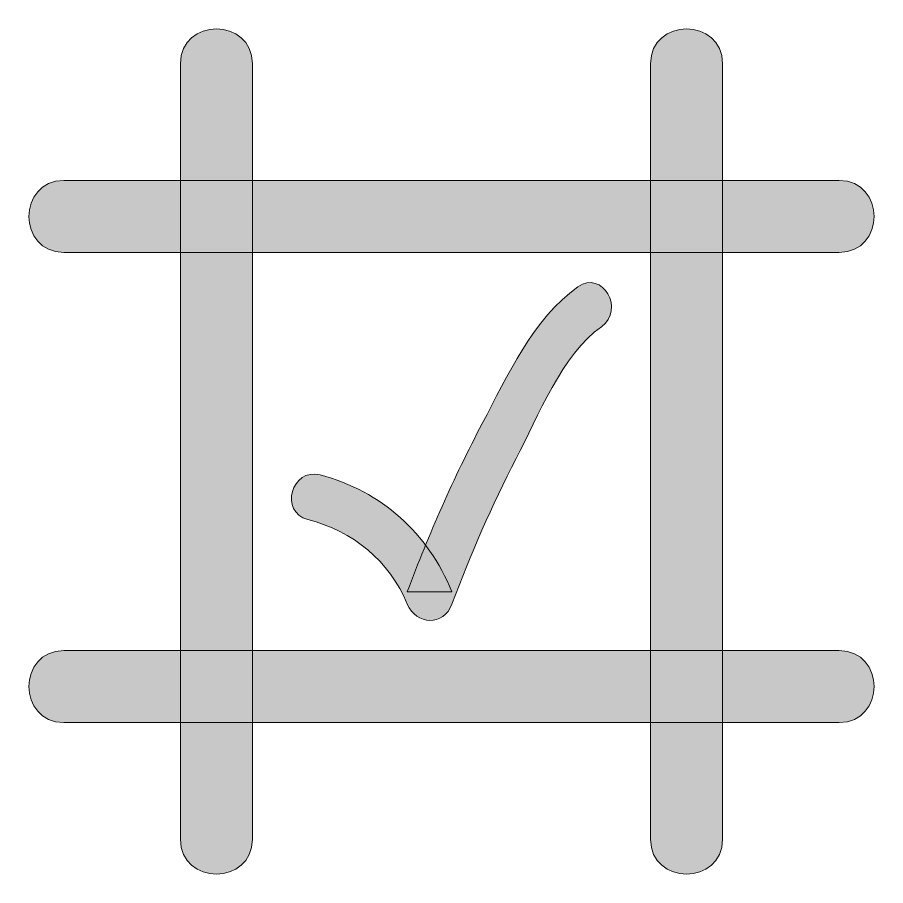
# Model space of a CAD drawing. Header units: inches. Extents: x 211 to 865, y -923 to -143.
# Drawn here: x 275.2 to 403.5, y -646.3 to -518.1 of the extents above; entities that cross this region are included whole.
import ezdxf

# ---------------------------------------------------------------- set-up
doc = ezdxf.new("R2010")
doc.units = ezdxf.units.IN
doc.header["$MEASUREMENT"] = 0
doc.layers.add('Layer 1', color=7, linetype='Continuous')

# ---------------------------------------------------------------- blocks, each defined once
blk = doc.blocks.new('block 17')
at = {"layer": 'Layer 1', "true_color": 0x040404}
h = blk.add_hatch(color=18, dxfattribs=at)
h.dxf.hatch_style = 2
edge = h.paths.add_edge_path()
edge.add_spline(control_points=[(282.09, -552.78), (320.27, -552.78), (358.45, -552.78), (396.63, -552.78), (403.47, -552.78), (403.48, -542.15), (396.63, -542.15), (358.45, -542.15), (320.27, -542.15), (282.09, -542.15), (275.24, -542.15), (275.23, -552.78), (282.09, -552.78), (282.09, -552.78), (282.09, -552.78), (282.09, -552.78)], knot_values=[0, 0, 0, 0, 1, 1, 1, 2, 2, 2, 3, 3, 3, 4, 4, 4, 5, 5, 5, 5], degree=3, periodic=1)
at = {"layer": 'Layer 1', "lineweight": 0}
blk.add_open_spline([(282.09, -552.78), (320.27, -552.78), (358.45, -552.78), (396.63, -552.78), (403.47, -552.78), (403.48, -542.15), (396.63, -542.15), (358.45, -542.15), (320.27, -542.15), (282.09, -542.15), (275.24, -542.15), (275.23, -552.78), (282.09, -552.78), (282.09, -552.78), (282.09, -552.78), (282.09, -552.78)], degree=3, knots=[0, 0, 0, 0, 1, 1, 1, 2, 2, 2, 3, 3, 3, 4, 4, 4, 5, 5, 5, 5], dxfattribs=at)
blk = doc.blocks.new('block 18')
at = {"layer": 'Layer 1', "true_color": 0x040404}
h = blk.add_hatch(color=18, dxfattribs=at)
h.dxf.hatch_style = 2
edge = h.paths.add_edge_path()
edge.add_spline(control_points=[(282.09, -622.23), (320.27, -622.23), (358.45, -622.23), (396.63, -622.23), (403.47, -622.23), (403.48, -611.6), (396.63, -611.6), (358.45, -611.6), (320.27, -611.6), (282.09, -611.6), (275.24, -611.6), (275.23, -622.23), (282.09, -622.23), (282.09, -622.23), (282.09, -622.23), (282.09, -622.23)], knot_values=[0, 0, 0, 0, 1, 1, 1, 2, 2, 2, 3, 3, 3, 4, 4, 4, 5, 5, 5, 5], degree=3, periodic=1)
at = {"layer": 'Layer 1', "lineweight": 0}
blk.add_open_spline([(282.09, -622.23), (320.27, -622.23), (358.45, -622.23), (396.63, -622.23), (403.47, -622.23), (403.48, -611.6), (396.63, -611.6), (358.45, -611.6), (320.27, -611.6), (282.09, -611.6), (275.24, -611.6), (275.23, -622.23), (282.09, -622.23), (282.09, -622.23), (282.09, -622.23), (282.09, -622.23)], degree=3, knots=[0, 0, 0, 0, 1, 1, 1, 2, 2, 2, 3, 3, 3, 4, 4, 4, 5, 5, 5, 5], dxfattribs=at)
blk = doc.blocks.new('block 19')
at = {"layer": 'Layer 1', "true_color": 0x040404}
h = blk.add_hatch(color=18, dxfattribs=at)
h.dxf.hatch_style = 2
edge = h.paths.add_edge_path()
edge.add_spline(control_points=[(368.76, -524.92), (368.76, -563.1), (368.76, -601.28), (368.76, -639.46), (368.76, -646.3), (379.4, -646.32), (379.4, -639.46), (379.4, -601.28), (379.4, -563.1), (379.4, -524.92), (379.4, -518.07), (368.76, -518.06), (368.76, -524.92), (368.76, -524.92), (368.76, -524.92), (368.76, -524.92)], knot_values=[0, 0, 0, 0, 1, 1, 1, 2, 2, 2, 3, 3, 3, 4, 4, 4, 5, 5, 5, 5], degree=3, periodic=1)
at = {"layer": 'Layer 1', "lineweight": 0}
blk.add_open_spline([(368.76, -524.92), (368.76, -563.1), (368.76, -601.28), (368.76, -639.46), (368.76, -646.3), (379.4, -646.32), (379.4, -639.46), (379.4, -601.28), (379.4, -563.1), (379.4, -524.92), (379.4, -518.07), (368.76, -518.06), (368.76, -524.92), (368.76, -524.92), (368.76, -524.92), (368.76, -524.92)], degree=3, knots=[0, 0, 0, 0, 1, 1, 1, 2, 2, 2, 3, 3, 3, 4, 4, 4, 5, 5, 5, 5], dxfattribs=at)
blk = doc.blocks.new('block 20')
at = {"layer": 'Layer 1', "true_color": 0x040404}
h = blk.add_hatch(color=18, dxfattribs=at)
h.dxf.hatch_style = 2
edge = h.paths.add_edge_path()
edge.add_spline(control_points=[(299.31, -524.92), (299.31, -563.1), (299.31, -601.28), (299.31, -639.46), (299.31, -646.3), (309.95, -646.32), (309.95, -639.46), (309.95, -601.28), (309.95, -563.1), (309.95, -524.92), (309.95, -518.07), (299.31, -518.06), (299.31, -524.92), (299.31, -524.92), (299.31, -524.92), (299.31, -524.92)], knot_values=[0, 0, 0, 0, 1, 1, 1, 2, 2, 2, 3, 3, 3, 4, 4, 4, 5, 5, 5, 5], degree=3, periodic=1)
at = {"layer": 'Layer 1', "lineweight": 0}
blk.add_open_spline([(299.31, -524.92), (299.31, -563.1), (299.31, -601.28), (299.31, -639.46), (299.31, -646.3), (309.95, -646.32), (309.95, -639.46), (309.95, -601.28), (309.95, -563.1), (309.95, -524.92), (309.95, -518.07), (299.31, -518.06), (299.31, -524.92), (299.31, -524.92), (299.31, -524.92), (299.31, -524.92)], degree=3, knots=[0, 0, 0, 0, 1, 1, 1, 2, 2, 2, 3, 3, 3, 4, 4, 4, 5, 5, 5, 5], dxfattribs=at)
blk = doc.blocks.new('block 16')
at = {"layer": 'Layer 1'}
for name in ['block 20', 'block 19', 'block 17', 'block 18']:
    blk.add_blockref(name, (0, 0), dxfattribs=at)
blk = doc.blocks.new('block 21')
at = {"layer": 'Layer 1', "true_color": 0x040404}
h = blk.add_hatch(color=18, dxfattribs=at)
h.dxf.hatch_style = 2
edge = h.paths.add_edge_path()
edge.add_spline(control_points=[(318.14, -592.24), (324.78, -593.97), (330.17, -598.31), (332.83, -604.72), (334.14, -607.85), (338.18, -608.05), (339.43, -604.72), (342.18, -597.37), (345.31, -590.2), (348.91, -583.22), (352.08, -577.08), (355.74, -567.83), (361.49, -563.76), (365.06, -561.24), (361.64, -555.31), (358.04, -557.86), (351.41, -562.55), (347.6, -571.05), (343.91, -578.04), (339.66, -586.07), (336.01, -594.39), (332.83, -602.9), (335.03, -602.9), (337.23, -602.9), (339.43, -602.9), (335.83, -594.25), (329.1, -588.03), (319.96, -585.65), (315.7, -584.53), (313.88, -591.13), (318.14, -592.24), (318.14, -592.24), (318.14, -592.24), (318.14, -592.24)], knot_values=[0, 0, 0, 0, 1, 1, 1, 2, 2, 2, 3, 3, 3, 4, 4, 4, 5, 5, 5, 6, 6, 6, 7, 7, 7, 8, 8, 8, 9, 9, 9, 10, 10, 10, 11, 11, 11, 11], degree=3, periodic=1)
at = {"layer": 'Layer 1', "lineweight": 0}
blk.add_open_spline([(318.14, -592.24), (324.78, -593.97), (330.17, -598.31), (332.83, -604.72), (334.14, -607.85), (338.18, -608.05), (339.43, -604.72), (342.18, -597.37), (345.31, -590.2), (348.91, -583.22), (352.08, -577.08), (355.74, -567.83), (361.49, -563.76), (365.06, -561.24), (361.64, -555.31), (358.04, -557.86), (351.41, -562.55), (347.6, -571.05), (343.91, -578.04), (339.66, -586.07), (336.01, -594.39), (332.83, -602.9), (335.03, -602.9), (337.23, -602.9), (339.43, -602.9), (335.83, -594.25), (329.1, -588.03), (319.96, -585.65), (315.7, -584.53), (313.88, -591.13), (318.14, -592.24), (318.14, -592.24), (318.14, -592.24), (318.14, -592.24)], degree=3, knots=[0, 0, 0, 0, 1, 1, 1, 2, 2, 2, 3, 3, 3, 4, 4, 4, 5, 5, 5, 6, 6, 6, 7, 7, 7, 8, 8, 8, 9, 9, 9, 10, 10, 10, 11, 11, 11, 11], dxfattribs=at)
blk = doc.blocks.new('block 15')
at = {"layer": 'Layer 1'}
for name in ['block 16', 'block 21']:
    blk.add_blockref(name, (0, 0), dxfattribs=at)
blk = doc.blocks.new('block 2')
at = {"layer": 'Layer 1'}
blk.add_blockref('block 15', (0, 0), dxfattribs=at)

msp = doc.modelspace()

# ---------------------------------------------------------------- block references
at = {"layer": 'Layer 1'}
msp.add_blockref('block 2', (0, 0), dxfattribs=at)

doc.saveas('drawing.dxf')
